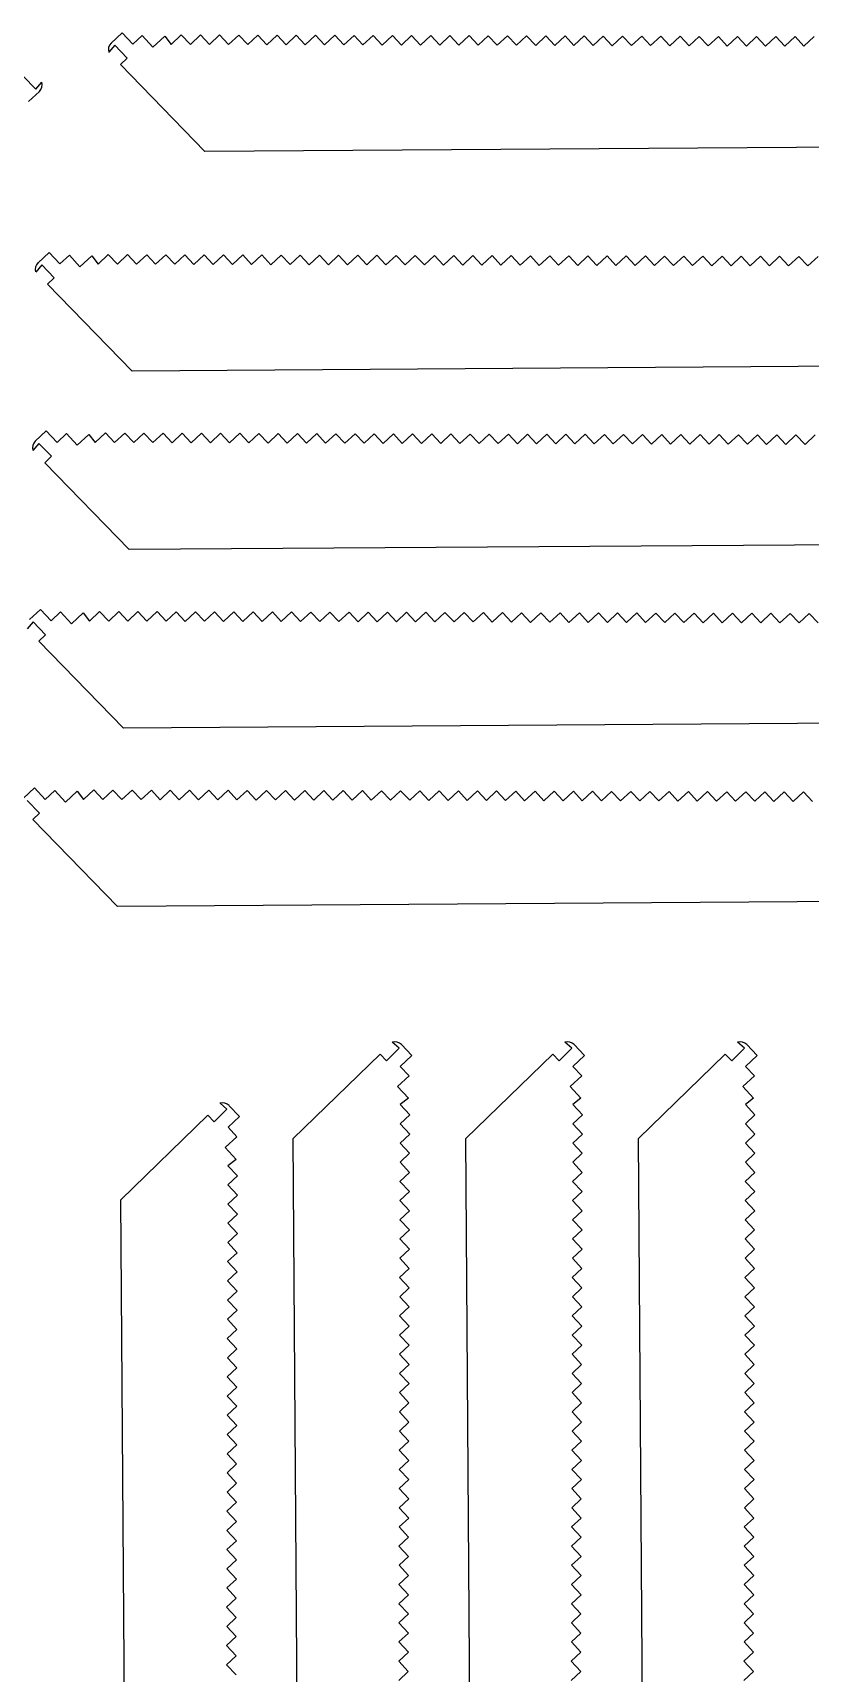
# Model space of a CAD drawing. Extents: x 12 to 2357, y -4 to 494.
# Drawn here: x 1207.6 to 1274.5, y 338.9 to 479.9 of the extents above; entities that cross this region are included whole.
import ezdxf

# ---------------------------------------------------------------- set-up
doc = ezdxf.new("R2010")
doc.units = 0
doc.layers.get('0').update_dxf_attribs({"linetype": 'CONTINUOUS'})

msp = doc.modelspace()

# ---------------------------------------------------------------- linework, layer by layer
for p, q in [((1214.37, 479), (1215.32, 479.88)), ((1215.32, 479.88), (1216.24, 478.9)), ((1216.24, 478.9), (1217.06, 479.66)), ((1217.06, 479.66), (1217.97, 478.65)), ((1217.97, 478.65), (1218.99, 479.59)), ((1218.99, 479.59), (1219.53, 478.89)), ((1219.53, 478.89), (1220.41, 479.7)), ((1220.41, 479.7), (1221.19, 478.88)), ((1221.19, 478.88), (1222.06, 479.7)), ((1222.06, 479.7), (1222.83, 478.88)), ((1222.83, 478.88), (1223.71, 479.7)), ((1223.71, 479.7), (1224.48, 478.87)), ((1224.48, 478.87), (1225.36, 479.69)), ((1225.36, 479.69), (1226.13, 478.87)), ((1226.13, 478.87), (1227, 479.68)), ((1227, 479.68), (1227.77, 478.85)), ((1227.77, 478.85), (1228.66, 479.68)), ((1228.66, 479.68), (1229.43, 478.86)), ((1229.43, 478.86), (1230.3, 479.68)), ((1230.3, 479.68), (1231.07, 478.86)), ((1231.07, 478.86), (1231.96, 479.67)), ((1231.96, 479.67), (1232.72, 478.85)), ((1232.72, 478.85), (1233.6, 479.67)), ((1233.6, 479.67), (1234.38, 478.84)), ((1234.38, 478.84), (1235.26, 479.66)), ((1235.26, 479.66), (1236.03, 478.84)), ((1236.03, 478.84), (1236.91, 479.66)), ((1236.91, 479.66), (1237.68, 478.83)), ((1237.68, 478.83), (1238.56, 479.66)), ((1238.56, 479.66), (1239.33, 478.83)), ((1239.33, 478.83), (1240.21, 479.65)), ((1240.21, 479.65), (1240.97, 478.83)), ((1240.97, 478.83), (1241.86, 479.65)), ((1241.86, 479.65), (1242.63, 478.82)), ((1242.63, 478.82), (1243.5, 479.64)), ((1243.5, 479.64), (1244.27, 478.82)), ((1244.27, 478.82), (1245.16, 479.64)), ((1245.16, 479.64), (1245.92, 478.82)), ((1245.92, 478.82), (1246.8, 479.63)), ((1246.8, 479.63), (1247.58, 478.81)), ((1247.58, 478.81), (1248.45, 479.63)), ((1248.45, 479.63), (1249.22, 478.81)), ((1249.22, 478.81), (1250.1, 479.62)), ((1250.1, 479.62), (1250.88, 478.8)), ((1250.88, 478.8), (1251.75, 479.62)), ((1251.75, 479.62), (1252.52, 478.8)), ((1252.52, 478.8), (1253.4, 479.62)), ((1253.4, 479.62), (1254.16, 478.79)), ((1254.16, 478.79), (1255.05, 479.61)), ((1255.05, 479.61), (1255.82, 478.79)), ((1255.82, 478.79), (1256.69, 479.6)), ((1256.69, 479.6), (1257.46, 478.77)), ((1257.46, 478.77), (1258.35, 479.6)), ((1258.35, 479.6), (1259.11, 478.78)), ((1259.11, 478.78), (1259.99, 479.6)), ((1259.99, 479.6), (1260.76, 478.78)), ((1260.76, 478.78), (1261.64, 479.59)), ((1261.64, 479.59), (1262.41, 478.77)), ((1262.41, 478.77), (1263.29, 479.59)), ((1263.29, 479.59), (1264.06, 478.77)), ((1264.06, 478.77), (1264.93, 479.58)), ((1264.93, 479.58), (1265.7, 478.76)), ((1265.7, 478.76), (1266.58, 479.58)), ((1266.58, 479.58), (1267.35, 478.75)), ((1267.35, 478.75), (1268.23, 479.58)), ((1268.23, 479.58), (1269, 478.75)), ((1269, 478.75), (1269.87, 479.57)), ((1269.87, 479.57), (1270.64, 478.75)), ((1270.64, 478.75), (1271.53, 479.57)), ((1271.53, 479.57), (1272.29, 478.75)), ((1272.29, 478.75), (1273.17, 479.56)), ((1273.17, 479.56), (1273.94, 478.74)), ((1273.94, 478.74), (1274.82, 479.56)), ((1214.69, 478.81), (1214.17, 478.21)), ((1215.76, 477.71), (1214.69, 478.81)), ((1215.19, 477.15), (1215.76, 477.71)), ((1222.45, 469.69), (1215.19, 477.15)), ((1206.83, 476.15), (1207.9, 475.05)), ((1207.9, 475.05), (1208.42, 475.65)), ((1208.22, 474.85), (1207.27, 473.97)), ((1398.35, 470.9), (1222.45, 469.69)), ((1208.1, 460.13), (1209.04, 461.01)), ((1209.04, 461.01), (1209.97, 460.02)), ((1208.42, 459.94), (1207.9, 459.33)), ((1209.49, 458.83), (1208.42, 459.94)), ((1209.97, 460.02), (1210.79, 460.79)), ((1210.79, 460.79), (1211.7, 459.78)), ((1211.7, 459.78), (1212.71, 460.72)), ((1212.71, 460.72), (1213.26, 460.01)), ((1213.26, 460.01), (1214.14, 460.83)), ((1214.14, 460.83), (1214.92, 460.01)), ((1214.92, 460.01), (1215.79, 460.83)), ((1215.79, 460.83), (1216.56, 460)), ((1216.56, 460), (1217.44, 460.82)), ((1217.44, 460.82), (1218.2, 460)), ((1218.2, 460), (1219.09, 460.82)), ((1219.09, 460.82), (1219.86, 460)), ((1219.86, 460), (1220.73, 460.81)), ((1220.73, 460.81), (1221.5, 459.98)), ((1221.5, 459.98), (1222.39, 460.81)), ((1222.39, 460.81), (1223.16, 459.99)), ((1223.16, 459.99), (1224.03, 460.8)), ((1224.03, 460.8), (1224.8, 459.98)), ((1224.8, 459.98), (1225.69, 460.8)), ((1225.69, 460.8), (1226.45, 459.98)), ((1226.45, 459.98), (1227.33, 460.8)), ((1227.33, 460.8), (1228.11, 459.96)), ((1228.11, 459.96), (1228.99, 460.79)), ((1228.99, 460.79), (1229.76, 459.97)), ((1229.76, 459.97), (1230.64, 460.79)), ((1230.64, 460.79), (1231.41, 459.96)), ((1231.41, 459.96), (1232.29, 460.78)), ((1232.29, 460.78), (1233.06, 459.96)), ((1233.06, 459.96), (1233.94, 460.78)), ((1233.94, 460.78), (1234.7, 459.96)), ((1234.7, 459.96), (1235.59, 460.77)), ((1235.59, 460.77), (1236.36, 459.95)), ((1236.36, 459.95), (1237.23, 460.77)), ((1237.23, 460.77), (1238, 459.95)), ((1238, 459.95), (1238.89, 460.76)), ((1238.89, 460.76), (1239.65, 459.94)), ((1239.65, 459.94), (1240.53, 460.76)), ((1240.53, 460.76), (1241.31, 459.94)), ((1241.31, 459.94), (1242.18, 460.76)), ((1242.18, 460.76), (1242.95, 459.93)), ((1242.95, 459.93), (1243.83, 460.75)), ((1243.83, 460.75), (1244.61, 459.93)), ((1244.61, 459.93), (1245.48, 460.75)), ((1245.48, 460.75), (1246.25, 459.92)), ((1246.25, 459.92), (1247.13, 460.74)), ((1247.13, 460.74), (1247.89, 459.92)), ((1247.89, 459.92), (1248.78, 460.74)), ((1248.78, 460.74), (1249.55, 459.92)), ((1249.55, 459.92), (1250.42, 460.73)), ((1250.42, 460.73), (1251.19, 459.9)), ((1251.19, 459.9), (1252.08, 460.73)), ((1252.08, 460.73), (1252.84, 459.91)), ((1252.84, 459.91), (1253.72, 460.72)), ((1253.72, 460.72), (1254.49, 459.9)), ((1254.49, 459.9), (1255.37, 460.72)), ((1255.37, 460.72), (1256.14, 459.9)), ((1256.14, 459.9), (1257.02, 460.72)), ((1257.02, 460.72), (1257.78, 459.89)), ((1257.78, 459.89), (1258.66, 460.71)), ((1258.66, 460.71), (1259.43, 459.89)), ((1259.43, 459.89), (1260.31, 460.71)), ((1260.31, 460.71), (1261.08, 459.88)), ((1261.08, 459.88), (1261.96, 460.7)), ((1261.96, 460.7), (1262.73, 459.88)), ((1262.73, 459.88), (1263.6, 460.7)), ((1263.6, 460.7), (1264.37, 459.88)), ((1264.37, 459.88), (1265.26, 460.69)), ((1265.26, 460.69), (1266.02, 459.87)), ((1266.02, 459.87), (1266.9, 460.69)), ((1266.9, 460.69), (1267.67, 459.87)), ((1267.67, 459.87), (1268.55, 460.69)), ((1268.55, 460.69), (1269.32, 459.86)), ((1269.32, 459.86), (1270.2, 460.68)), ((1270.2, 460.68), (1270.97, 459.86)), ((1270.97, 459.86), (1271.85, 460.68)), ((1271.85, 460.68), (1272.62, 459.85)), ((1272.62, 459.85), (1273.5, 460.67)), ((1273.5, 460.67), (1274.27, 459.85)), ((1274.27, 459.85), (1275.15, 460.67)), ((1208.92, 458.28), (1209.49, 458.83)), ((1216.18, 450.82), (1208.92, 458.28)), ((1392.08, 452.03), (1216.18, 450.82)), ((1207.86, 444.8), (1208.8, 445.68)), ((1208.8, 445.68), (1209.73, 444.69)), ((1209.73, 444.69), (1210.54, 445.45)), ((1210.54, 445.45), (1211.46, 444.45)), ((1213.02, 444.68), (1213.9, 445.5)), ((1213.9, 445.5), (1214.68, 444.67)), ((1214.68, 444.67), (1215.55, 445.49)), ((1215.55, 445.49), (1216.32, 444.67)), ((1216.32, 444.67), (1217.2, 445.49)), ((1217.2, 445.49), (1217.96, 444.67)), ((1217.96, 444.67), (1218.85, 445.48)), ((1218.85, 445.48), (1219.62, 444.66)), ((1219.62, 444.66), (1220.49, 445.47)), ((1220.49, 445.47), (1221.26, 444.65)), ((1221.26, 444.65), (1222.15, 445.47)), ((1222.15, 445.47), (1222.91, 444.65)), ((1222.91, 444.65), (1223.79, 445.47)), ((1223.79, 445.47), (1224.56, 444.65)), ((1224.56, 444.65), (1225.45, 445.47)), ((1225.45, 445.47), (1226.21, 444.64)), ((1226.21, 444.64), (1227.09, 445.46)), ((1227.09, 445.46), (1227.87, 444.63)), ((1227.87, 444.63), (1228.75, 445.45)), ((1228.75, 445.45), (1229.52, 444.63)), ((1229.52, 444.63), (1230.4, 445.45)), ((1230.4, 445.45), (1231.17, 444.63)), ((1231.17, 444.63), (1232.05, 445.45)), ((1232.05, 445.45), (1232.82, 444.63)), ((1232.82, 444.63), (1233.69, 445.44)), ((1233.69, 445.44), (1234.46, 444.62)), ((1234.46, 444.62), (1235.35, 445.44)), ((1235.35, 445.44), (1236.12, 444.62)), ((1236.12, 444.62), (1236.99, 445.43)), ((1236.99, 445.43), (1237.76, 444.61)), ((1237.76, 444.61), (1238.65, 445.43)), ((1238.65, 445.43), (1239.41, 444.61)), ((1239.41, 444.61), (1240.29, 445.43)), ((1240.29, 445.43), (1241.07, 444.6)), ((1241.07, 444.6), (1241.94, 445.42)), ((1241.94, 445.42), (1242.71, 444.6)), ((1242.71, 444.6), (1243.59, 445.42)), ((1243.59, 445.42), (1244.36, 444.6)), ((1244.36, 444.6), (1245.24, 445.41)), ((1245.24, 445.41), (1246.01, 444.59)), ((1246.01, 444.59), (1246.88, 445.41)), ((1246.88, 445.41), (1247.65, 444.59)), ((1247.65, 444.59), (1248.54, 445.4)), ((1248.54, 445.4), (1249.31, 444.58)), ((1249.31, 444.58), (1250.18, 445.39)), ((1250.18, 445.39), (1250.95, 444.57)), ((1250.95, 444.57), (1251.84, 445.4)), ((1251.84, 445.4), (1252.6, 444.57)), ((1252.6, 444.57), (1253.48, 445.39)), ((1253.48, 445.39), (1254.25, 444.57)), ((1208.18, 444.6), (1207.66, 444)), ((1209.25, 443.5), (1208.18, 444.6)), ((1211.46, 444.45), (1212.47, 445.38)), ((1212.47, 445.38), (1213.02, 444.68)), ((1254.25, 444.57), (1255.13, 445.39)), ((1255.13, 445.39), (1255.9, 444.56)), ((1255.9, 444.56), (1256.78, 445.38)), ((1256.78, 445.38), (1257.54, 444.56)), ((1257.54, 444.56), (1258.42, 445.37)), ((1258.42, 445.37), (1259.19, 444.56)), ((1259.19, 444.56), (1260.06, 445.37)), ((1260.06, 445.37), (1260.84, 444.55)), ((1260.84, 444.55), (1261.72, 445.37)), ((1261.72, 445.37), (1262.48, 444.55)), ((1262.48, 444.55), (1263.36, 445.36)), ((1263.36, 445.36), (1264.13, 444.54)), ((1264.13, 444.54), (1265.02, 445.36)), ((1265.02, 445.36), (1265.78, 444.54)), ((1265.78, 444.54), (1266.66, 445.36)), ((1266.66, 445.36), (1267.43, 444.53)), ((1267.43, 444.53), (1268.31, 445.35)), ((1268.31, 445.35), (1269.08, 444.53)), ((1269.08, 444.53), (1269.96, 445.35)), ((1269.96, 445.35), (1270.73, 444.52)), ((1270.73, 444.52), (1271.61, 445.34)), ((1271.61, 445.34), (1272.38, 444.52)), ((1272.38, 444.52), (1273.25, 445.34)), ((1273.25, 445.34), (1274.03, 444.52)), ((1274.03, 444.52), (1274.91, 445.33)), ((1208.68, 442.94), (1209.25, 443.5)), ((1215.94, 435.48), (1208.68, 442.94)), ((1391.84, 436.69), (1215.94, 435.48)), ((1207.35, 429.46), (1208.3, 430.34)), ((1208.3, 430.34), (1209.22, 429.35)), ((1209.22, 429.35), (1210.04, 430.12)), ((1210.04, 430.12), (1210.96, 429.11)), ((1210.96, 429.11), (1211.97, 430.05)), ((1211.97, 430.05), (1212.51, 429.34)), ((1212.51, 429.34), (1213.39, 430.16)), ((1213.39, 430.16), (1214.17, 429.34)), ((1214.17, 429.34), (1215.05, 430.16)), ((1215.05, 430.16), (1215.81, 429.34)), ((1215.81, 429.34), (1216.69, 430.15)), ((1216.69, 430.15), (1217.46, 429.33)), ((1217.46, 429.33), (1218.34, 430.15)), ((1218.34, 430.15), (1219.11, 429.33)), ((1219.11, 429.33), (1219.98, 430.14)), ((1219.98, 430.14), (1220.75, 429.31)), ((1220.75, 429.31), (1221.64, 430.14)), ((1221.64, 430.14), (1222.41, 429.32)), ((1222.41, 429.32), (1223.28, 430.14)), ((1223.28, 430.14), (1224.05, 429.31)), ((1224.05, 429.31), (1224.94, 430.13)), ((1224.94, 430.13), (1225.7, 429.31)), ((1225.7, 429.31), (1226.58, 430.13)), ((1226.58, 430.13), (1227.36, 429.3)), ((1227.36, 429.3), (1228.24, 430.12)), ((1228.24, 430.12), (1229.01, 429.3)), ((1229.01, 429.3), (1229.89, 430.12)), ((1229.89, 430.12), (1230.66, 429.29)), ((1230.66, 429.29), (1231.54, 430.11)), ((1231.54, 430.11), (1232.31, 429.29)), ((1232.31, 429.29), (1233.19, 430.11)), ((1233.19, 430.11), (1233.95, 429.29)), ((1233.95, 429.29), (1234.84, 430.11)), ((1234.84, 430.11), (1235.61, 429.28)), ((1235.61, 429.28), (1236.48, 430.1)), ((1236.48, 430.1), (1237.25, 429.28)), ((1237.25, 429.28), (1238.14, 430.1)), ((1238.14, 430.1), (1238.9, 429.27)), ((1238.9, 429.27), (1239.78, 430.09)), ((1239.78, 430.09), (1240.56, 429.27)), ((1240.56, 429.27), (1241.44, 430.09)), ((1241.44, 430.09), (1242.2, 429.27)), ((1242.2, 429.27), (1243.08, 430.08)), ((1243.08, 430.08), (1243.86, 429.26)), ((1243.86, 429.26), (1244.73, 430.08)), ((1244.73, 430.08), (1245.5, 429.26)), ((1245.5, 429.26), (1246.38, 430.07)), ((1246.38, 430.07), (1247.14, 429.25)), ((1247.14, 429.25), (1248.03, 430.07)), ((1248.03, 430.07), (1248.8, 429.25)), ((1248.8, 429.25), (1249.67, 430.06)), ((1249.67, 430.06), (1250.44, 429.23)), ((1250.44, 429.23), (1251.33, 430.06)), ((1251.33, 430.06), (1252.09, 429.24)), ((1252.09, 429.24), (1252.97, 430.06)), ((1252.97, 430.06), (1253.74, 429.23)), ((1253.74, 429.23), (1254.63, 430.05)), ((1254.63, 430.05), (1255.39, 429.23)), ((1255.39, 429.23), (1256.27, 430.05)), ((1256.27, 430.05), (1257.04, 429.23)), ((1257.04, 429.23), (1257.91, 430.04)), ((1257.91, 430.04), (1258.68, 429.22)), ((1258.68, 429.22), (1259.56, 430.04)), ((1259.56, 430.04), (1260.33, 429.21)), ((1260.33, 429.21), (1261.21, 430.03)), ((1261.21, 430.03), (1261.98, 429.21)), ((1261.98, 429.21), (1262.85, 430.03)), ((1262.85, 430.03), (1263.62, 429.21)), ((1263.62, 429.21), (1264.51, 430.03)), ((1264.51, 430.03), (1265.27, 429.2)), ((1265.27, 429.2), (1266.15, 430.02)), ((1266.15, 430.02), (1266.92, 429.2)), ((1266.92, 429.2), (1267.81, 430.02)), ((1267.81, 430.02), (1268.57, 429.19)), ((1268.57, 429.19), (1269.45, 430.01)), ((1269.45, 430.01), (1270.23, 429.19)), ((1270.23, 429.19), (1271.1, 430.01)), ((1271.1, 430.01), (1271.87, 429.19)), ((1271.87, 429.19), (1272.75, 430)), ((1272.75, 430), (1273.52, 429.18)), ((1273.52, 429.18), (1274.4, 430)), ((1274.4, 430), (1275.17, 429.18)), ((1207.67, 429.27), (1207.15, 428.66)), ((1208.74, 428.16), (1207.67, 429.27)), ((1208.17, 427.61), (1208.74, 428.16)), ((1215.43, 420.15), (1208.17, 427.61)), ((1391.33, 421.36), (1215.43, 420.15)), ((1206.84, 414.13), (1207.79, 415.01)), ((1207.79, 415.01), (1208.71, 414.02)), ((1208.71, 414.02), (1209.53, 414.78)), ((1209.53, 414.78), (1210.45, 413.78)), ((1210.45, 413.78), (1211.46, 414.71)), ((1211.46, 414.71), (1212.01, 414.01)), ((1212.01, 414.01), (1212.88, 414.83)), ((1212.88, 414.83), (1213.66, 414.01)), ((1213.66, 414.01), (1214.54, 414.82)), ((1214.54, 414.82), (1215.3, 414)), ((1215.3, 414), (1216.18, 414.82)), ((1216.18, 414.82), (1216.95, 414)), ((1216.95, 414), (1217.84, 414.82)), ((1217.84, 414.82), (1218.6, 413.99)), ((1218.6, 413.99), (1219.47, 414.81)), ((1219.47, 414.81), (1220.24, 413.98)), ((1220.24, 413.98), (1221.13, 414.81)), ((1221.13, 414.81), (1221.9, 413.98)), ((1221.9, 413.98), (1222.78, 414.8)), ((1222.78, 414.8), (1223.54, 413.98)), ((1223.54, 413.98), (1224.43, 414.8)), ((1224.43, 414.8), (1225.2, 413.98)), ((1225.2, 413.98), (1226.07, 414.79)), ((1226.07, 414.79), (1226.85, 413.96)), ((1226.85, 413.96), (1227.73, 414.78)), ((1227.73, 414.78), (1228.5, 413.97)), ((1228.5, 413.97), (1229.38, 414.78)), ((1229.38, 414.78), (1230.15, 413.96)), ((1230.15, 413.96), (1231.04, 414.78)), ((1231.04, 414.78), (1231.8, 413.96)), ((1231.8, 413.96), (1232.68, 414.78)), ((1232.68, 414.78), (1233.45, 413.95)), ((1233.45, 413.95), (1234.33, 414.77)), ((1234.33, 414.77), (1235.1, 413.95)), ((1235.1, 413.95), (1235.98, 414.77)), ((1235.98, 414.77), (1236.74, 413.94)), ((1236.74, 413.94), (1237.63, 414.76)), ((1237.63, 414.76), (1238.4, 413.94)), ((1238.4, 413.94), (1239.27, 414.76)), ((1239.27, 414.76), (1240.05, 413.94)), ((1240.05, 413.94), (1240.93, 414.75)), ((1240.93, 414.75), (1241.69, 413.93)), ((1241.69, 413.93), (1242.57, 414.75)), ((1242.57, 414.75), (1243.35, 413.93)), ((1243.35, 413.93), (1244.23, 414.74)), ((1244.23, 414.74), (1244.99, 413.92)), ((1244.99, 413.92), (1245.87, 414.74)), ((1245.87, 414.74), (1246.64, 413.92)), ((1246.64, 413.92), (1247.52, 414.74)), ((1247.52, 414.74), (1248.29, 413.91)), ((1248.29, 413.91), (1249.16, 414.73)), ((1249.16, 414.73), (1249.93, 413.9)), ((1249.93, 413.9), (1250.82, 414.73)), ((1250.82, 414.73), (1251.59, 413.9)), ((1251.59, 413.9), (1252.46, 414.72)), ((1252.46, 414.72), (1253.23, 413.9)), ((1253.23, 413.9), (1254.12, 414.72)), ((1254.12, 414.72), (1254.88, 413.9)), ((1254.88, 413.9), (1255.76, 414.71)), ((1255.76, 414.71), (1256.53, 413.89)), ((1256.53, 413.89), (1257.4, 414.7)), ((1257.4, 414.7), (1258.17, 413.89)), ((1258.17, 413.89), (1259.05, 414.7)), ((1259.05, 414.7), (1259.82, 413.88)), ((1259.82, 413.88), (1260.7, 414.7)), ((1260.7, 414.7), (1261.47, 413.88)), ((1261.47, 413.88), (1262.35, 414.7)), ((1262.35, 414.7), (1263.11, 413.87)), ((1263.11, 413.87), (1264, 414.69)), ((1264, 414.69), (1264.77, 413.87)), ((1264.77, 413.87), (1265.64, 414.69)), ((1265.64, 414.69), (1266.41, 413.87)), ((1266.41, 413.87), (1267.3, 414.68)), ((1267.3, 414.68), (1268.06, 413.86)), ((1268.06, 413.86), (1268.94, 414.68)), ((1268.94, 414.68), (1269.72, 413.86)), ((1269.72, 413.86), (1270.59, 414.67)), ((1270.59, 414.67), (1271.36, 413.85)), ((1271.36, 413.85), (1272.24, 414.67)), ((1272.24, 414.67), (1273.02, 413.85)), ((1273.02, 413.85), (1273.89, 414.67)), ((1273.89, 414.67), (1274.66, 413.84)), ((1208.23, 412.83), (1207.16, 413.93)), ((1207.66, 412.28), (1208.23, 412.83)), ((1214.93, 404.81), (1207.66, 412.28)), ((1390.82, 406.03), (1214.93, 404.81)), ((1230.03, 384.87), (1237.5, 392.13)), ((1237.5, 392.13), (1238.05, 391.56)), ((1238.05, 391.56), (1239.15, 392.63)), ((1239.15, 392.63), (1238.55, 393.15)), ((1240.23, 392.01), (1239.24, 391.08)), ((1239.35, 392.95), (1240.23, 392.01)), ((1244.87, 384.87), (1252.34, 392.13)), ((1252.34, 392.13), (1252.89, 391.56)), ((1252.89, 391.56), (1253.99, 392.63)), ((1253.99, 392.63), (1253.39, 393.15)), ((1255.07, 392.01), (1254.08, 391.08)), ((1254.19, 392.95), (1255.07, 392.01)), ((1259.71, 384.87), (1267.18, 392.13)), ((1267.18, 392.13), (1267.73, 391.56)), ((1267.73, 391.56), (1268.83, 392.63)), ((1268.83, 392.63), (1268.23, 393.15)), ((1269.91, 392.01), (1268.92, 391.08)), ((1269.03, 392.95), (1269.91, 392.01)), ((1239.24, 391.08), (1240, 390.27)), ((1254.08, 391.08), (1254.84, 390.27)), ((1268.92, 391.08), (1269.68, 390.27)), ((1240, 390.27), (1239, 389.35)), ((1239, 389.35), (1239.93, 388.34)), ((1254.84, 390.27), (1253.84, 389.35)), ((1253.84, 389.35), (1254.77, 388.34)), ((1269.68, 390.27), (1268.68, 389.35)), ((1268.68, 389.35), (1269.61, 388.34)), ((1224.34, 387.39), (1223.74, 387.91)), ((1224.54, 387.7), (1225.42, 386.76)), ((1239.93, 388.34), (1239.23, 387.79)), ((1239.23, 387.79), (1240.05, 386.91)), ((1254.77, 388.34), (1254.07, 387.79)), ((1254.07, 387.79), (1254.89, 386.91)), ((1269.61, 388.34), (1268.91, 387.79)), ((1268.91, 387.79), (1269.73, 386.91)), ((1215.22, 379.62), (1222.69, 386.88)), ((1222.69, 386.88), (1223.24, 386.31)), ((1223.24, 386.31), (1224.34, 387.39)), ((1225.42, 386.76), (1224.43, 385.84)), ((1240.05, 386.91), (1239.23, 386.13)), ((1254.89, 386.91), (1254.07, 386.13)), ((1269.73, 386.91), (1268.91, 386.13)), ((1225.19, 385.02), (1224.19, 384.1)), ((1224.43, 385.84), (1225.19, 385.02)), ((1231.25, 208.97), (1230.03, 384.87)), ((1240.05, 385.26), (1239.22, 384.49)), ((1239.23, 386.13), (1240.05, 385.26)), ((1246.09, 208.97), (1244.87, 384.87)), ((1254.89, 385.26), (1254.06, 384.49)), ((1254.07, 386.13), (1254.89, 385.26)), ((1260.93, 208.97), (1259.71, 384.87)), ((1269.72, 385.26), (1268.9, 384.49)), ((1268.91, 386.13), (1269.72, 385.26)), ((1224.19, 384.1), (1225.12, 383.09)), ((1239.22, 384.49), (1240.04, 383.61)), ((1240.04, 383.61), (1239.22, 382.85)), ((1254.06, 384.49), (1254.88, 383.61)), ((1254.88, 383.61), (1254.06, 382.85)), ((1268.9, 384.49), (1269.72, 383.61)), ((1269.72, 383.61), (1268.9, 382.85)), ((1225.12, 383.09), (1224.42, 382.54)), ((1224.42, 382.54), (1225.24, 381.66)), ((1239.22, 382.85), (1240.04, 381.96)), ((1254.06, 382.85), (1254.88, 381.96)), ((1268.9, 382.85), (1269.72, 381.96)), ((1225.24, 381.66), (1224.42, 380.89)), ((1224.42, 380.89), (1225.23, 380.01)), ((1240.04, 381.96), (1239.21, 381.19)), ((1239.21, 381.19), (1240.03, 380.32)), ((1254.88, 381.96), (1254.05, 381.19)), ((1254.05, 381.19), (1254.87, 380.32)), ((1269.72, 381.96), (1268.89, 381.19)), ((1268.89, 381.19), (1269.71, 380.32)), ((1216.44, 203.73), (1215.22, 379.62)), ((1225.23, 380.01), (1224.41, 379.24)), ((1224.41, 379.24), (1225.23, 378.37)), ((1240.03, 380.32), (1239.2, 379.55)), ((1239.2, 379.55), (1240.03, 378.66)), ((1254.87, 380.32), (1254.04, 379.55)), ((1254.04, 379.55), (1254.87, 378.66)), ((1269.71, 380.32), (1268.88, 379.55)), ((1268.88, 379.55), (1269.71, 378.66)), ((1225.23, 378.37), (1224.41, 377.6)), ((1240.03, 378.66), (1239.21, 377.89)), ((1239.21, 377.89), (1240.02, 377.02)), ((1254.87, 378.66), (1254.05, 377.89)), ((1254.05, 377.89), (1254.86, 377.02)), ((1269.71, 378.66), (1268.89, 377.89)), ((1268.89, 377.89), (1269.7, 377.02)), ((1225.23, 376.71), (1224.4, 375.95)), ((1224.41, 377.6), (1225.23, 376.71)), ((1240.02, 377.02), (1239.2, 376.25)), ((1254.86, 377.02), (1254.04, 376.25)), ((1269.7, 377.02), (1268.88, 376.25)), ((1225.22, 375.07), (1224.39, 374.3)), ((1224.4, 375.95), (1225.22, 375.07)), ((1239.2, 376.25), (1240.02, 375.36)), ((1240.02, 375.36), (1239.2, 374.6)), ((1254.04, 376.25), (1254.86, 375.36)), ((1254.86, 375.36), (1254.04, 374.6)), ((1268.88, 376.25), (1269.7, 375.36)), ((1269.7, 375.36), (1268.88, 374.6)), ((1224.39, 374.3), (1225.22, 373.41)), ((1240.01, 373.72), (1239.18, 372.94)), ((1239.2, 374.6), (1240.01, 373.72)), ((1254.85, 373.72), (1254.02, 372.94)), ((1254.04, 374.6), (1254.85, 373.72)), ((1269.69, 373.72), (1268.86, 372.94)), ((1268.88, 374.6), (1269.69, 373.72)), ((1225.22, 373.41), (1224.39, 372.65)), ((1224.39, 372.65), (1225.21, 371.77)), ((1239.18, 372.94), (1240, 372.06)), ((1254.02, 372.94), (1254.84, 372.06)), ((1268.86, 372.94), (1269.68, 372.06)), ((1225.21, 371.77), (1224.39, 371)), ((1224.39, 371), (1225.21, 370.12)), ((1240, 372.06), (1239.19, 371.29)), ((1239.19, 371.29), (1240.01, 370.41)), ((1254.84, 372.06), (1254.03, 371.29)), ((1254.03, 371.29), (1254.85, 370.41)), ((1269.68, 372.06), (1268.87, 371.29)), ((1268.87, 371.29), (1269.69, 370.41)), ((1225.21, 370.12), (1224.39, 369.35)), ((1224.39, 369.35), (1225.2, 368.47)), ((1240.01, 370.41), (1239.18, 369.64)), ((1239.18, 369.64), (1240, 368.76)), ((1254.85, 370.41), (1254.02, 369.64)), ((1254.02, 369.64), (1254.84, 368.76)), ((1269.69, 370.41), (1268.86, 369.64)), ((1268.86, 369.64), (1269.68, 368.76)), ((1225.2, 368.47), (1224.37, 367.7)), ((1240, 368.76), (1239.18, 367.99)), ((1239.18, 367.99), (1240, 367.11)), ((1254.84, 368.76), (1254.02, 367.99)), ((1254.02, 367.99), (1254.84, 367.11)), ((1269.68, 368.76), (1268.86, 367.99)), ((1268.86, 367.99), (1269.68, 367.11)), ((1224.37, 367.7), (1225.19, 366.81)), ((1225.19, 366.81), (1224.38, 366.04)), ((1240, 367.11), (1239.17, 366.35)), ((1254.84, 367.11), (1254.01, 366.35)), ((1269.68, 367.11), (1268.85, 366.35)), ((1225.19, 365.17), (1224.37, 364.39)), ((1224.38, 366.04), (1225.19, 365.17)), ((1239.17, 366.35), (1239.99, 365.46)), ((1239.99, 365.46), (1239.17, 364.69)), ((1254.01, 366.35), (1254.83, 365.46)), ((1254.83, 365.46), (1254.01, 364.69)), ((1268.85, 366.35), (1269.67, 365.46)), ((1269.67, 365.46), (1268.85, 364.69)), ((1224.37, 364.39), (1225.19, 363.51)), ((1239.17, 364.69), (1239.99, 363.82)), ((1239.99, 363.82), (1239.17, 363.05)), ((1254.01, 364.69), (1254.83, 363.82)), ((1254.83, 363.82), (1254.01, 363.05)), ((1268.85, 364.69), (1269.67, 363.82)), ((1269.67, 363.82), (1268.85, 363.05)), ((1225.19, 363.51), (1224.37, 362.75)), ((1224.37, 362.75), (1225.19, 361.87)), ((1239.17, 363.05), (1239.98, 362.16)), ((1254.01, 363.05), (1254.82, 362.16)), ((1268.85, 363.05), (1269.66, 362.16)), ((1225.19, 361.87), (1224.36, 361.1)), ((1224.36, 361.1), (1225.18, 360.21)), ((1239.98, 362.16), (1239.16, 361.4)), ((1239.16, 361.4), (1239.98, 360.52)), ((1254.82, 362.16), (1254, 361.4)), ((1254, 361.4), (1254.82, 360.52)), ((1269.66, 362.16), (1268.84, 361.4)), ((1268.84, 361.4), (1269.66, 360.52)), ((1225.18, 360.21), (1224.36, 359.45)), ((1224.36, 359.45), (1225.18, 358.57)), ((1239.98, 360.52), (1239.16, 359.74)), ((1239.16, 359.74), (1239.97, 358.87)), ((1254.82, 360.52), (1254, 359.74)), ((1254, 359.74), (1254.81, 358.87)), ((1269.66, 360.52), (1268.84, 359.74)), ((1268.84, 359.74), (1269.65, 358.87)), ((1225.18, 358.57), (1224.35, 357.8)), ((1239.97, 358.87), (1239.15, 358.1)), ((1239.15, 358.1), (1239.97, 357.22)), ((1254.81, 358.87), (1253.99, 358.1)), ((1253.99, 358.1), (1254.81, 357.22)), ((1269.65, 358.87), (1268.83, 358.1)), ((1268.83, 358.1), (1269.65, 357.22)), ((1224.35, 357.8), (1225.17, 356.92)), ((1225.17, 356.92), (1224.35, 356.15)), ((1239.97, 357.22), (1239.15, 356.45)), ((1254.81, 357.22), (1253.99, 356.45)), ((1269.65, 357.22), (1268.83, 356.45)), ((1224.35, 356.15), (1225.17, 355.27)), ((1225.17, 355.27), (1224.35, 354.5)), ((1239.97, 355.57), (1239.14, 354.8)), ((1239.15, 356.45), (1239.97, 355.57)), ((1254.81, 355.57), (1253.98, 354.8)), ((1253.99, 356.45), (1254.81, 355.57)), ((1269.65, 355.57), (1268.82, 354.8)), ((1268.83, 356.45), (1269.65, 355.57)), ((1224.35, 354.5), (1225.16, 353.62)), ((1239.14, 354.8), (1239.96, 353.93)), ((1239.96, 353.93), (1239.14, 353.16)), ((1253.98, 354.8), (1254.8, 353.93)), ((1254.8, 353.93), (1253.98, 353.16)), ((1268.82, 354.8), (1269.64, 353.93)), ((1269.64, 353.93), (1268.82, 353.16)), ((1225.16, 353.62), (1224.34, 352.85)), ((1224.34, 352.85), (1225.16, 351.98)), ((1239.14, 353.16), (1239.96, 352.27)), ((1253.98, 353.16), (1254.8, 352.27)), ((1268.82, 353.16), (1269.64, 352.27)), ((1225.16, 351.98), (1224.34, 351.2)), ((1224.34, 351.2), (1225.15, 350.32)), ((1239.96, 352.27), (1239.13, 351.5)), ((1239.13, 351.5), (1239.95, 350.63)), ((1254.8, 352.27), (1253.97, 351.5)), ((1253.97, 351.5), (1254.79, 350.63)), ((1269.64, 352.27), (1268.81, 351.5)), ((1268.81, 351.5), (1269.63, 350.63)), ((1225.15, 350.32), (1224.33, 349.56)), ((1224.33, 349.56), (1225.15, 348.68)), ((1239.95, 350.63), (1239.12, 349.86)), ((1239.12, 349.86), (1239.95, 348.97)), ((1254.79, 350.63), (1253.96, 349.86)), ((1253.96, 349.86), (1254.79, 348.97)), ((1269.63, 350.63), (1268.8, 349.86)), ((1268.8, 349.86), (1269.63, 348.97)), ((1225.15, 348.68), (1224.33, 347.91)), ((1239.95, 348.97), (1239.13, 348.21)), ((1239.13, 348.21), (1239.94, 347.33)), ((1254.79, 348.97), (1253.97, 348.21)), ((1253.97, 348.21), (1254.78, 347.33)), ((1269.63, 348.97), (1268.81, 348.21)), ((1268.81, 348.21), (1269.62, 347.33)), ((1225.15, 347.02), (1224.32, 346.26)), ((1224.33, 347.91), (1225.15, 347.02)), ((1239.94, 347.33), (1239.12, 346.56)), ((1254.78, 347.33), (1253.96, 346.56)), ((1269.62, 347.33), (1268.8, 346.56)), ((1225.14, 345.39), (1224.31, 344.62)), ((1224.32, 346.26), (1225.14, 345.39)), ((1239.12, 346.56), (1239.94, 345.68)), ((1239.94, 345.68), (1239.12, 344.91)), ((1253.96, 346.56), (1254.78, 345.68)), ((1254.78, 345.68), (1253.96, 344.91)), ((1268.8, 346.56), (1269.62, 345.68)), ((1269.62, 345.68), (1268.8, 344.91)), ((1224.31, 344.62), (1225.14, 343.73)), ((1239.93, 344.03), (1239.11, 343.27)), ((1239.12, 344.91), (1239.93, 344.03)), ((1254.77, 344.03), (1253.95, 343.27)), ((1253.96, 344.91), (1254.77, 344.03)), ((1269.61, 344.03), (1268.79, 343.27)), ((1268.8, 344.91), (1269.61, 344.03)), ((1225.14, 343.73), (1224.32, 342.96)), ((1224.32, 342.96), (1225.13, 342.08)), ((1239.11, 343.27), (1239.93, 342.39)), ((1253.95, 343.27), (1254.77, 342.39)), ((1268.79, 343.27), (1269.61, 342.39)), ((1225.13, 342.08), (1224.31, 341.32)), ((1224.31, 341.32), (1225.13, 340.43)), ((1239.93, 342.39), (1239.11, 341.62)), ((1239.11, 341.62), (1239.93, 340.75)), ((1254.77, 342.39), (1253.95, 341.62)), ((1253.95, 341.62), (1254.77, 340.75)), ((1269.61, 342.39), (1268.79, 341.62)), ((1268.79, 341.62), (1269.61, 340.75)), ((1225.13, 340.43), (1224.31, 339.66)), ((1239.93, 340.75), (1239.1, 339.97)), ((1239.1, 339.97), (1239.92, 339.09)), ((1254.77, 340.75), (1253.94, 339.97)), ((1253.94, 339.97), (1254.76, 339.09)), ((1269.61, 340.75), (1268.78, 339.97)), ((1268.78, 339.97), (1269.6, 339.09)), ((1224.31, 339.66), (1225.12, 338.79)), ((1239.92, 339.09), (1239.1, 338.32)), ((1254.76, 339.09), (1253.94, 338.32)), ((1269.6, 339.09), (1268.78, 338.32))]:
    msp.add_line(p, q)
for centre, start, end in [((1214.96, 478.43), 135.4307, 195.8783), ((1207.63, 475.42), 315.4307, 15.8783), ((1208.68, 459.56), 135.4307, 195.8783), ((1208.44, 444.22), 135.4307, 195.8783), ((1238.78, 392.37), 45.4307, 105.8783), ((1253.62, 392.37), 45.4307, 105.8783), ((1268.46, 392.37), 45.4307, 105.8783), ((1223.96, 387.12), 45.4307, 105.8783)]:
    msp.add_arc(centre, 0.818, start, end)

doc.saveas('drawing.dxf')
